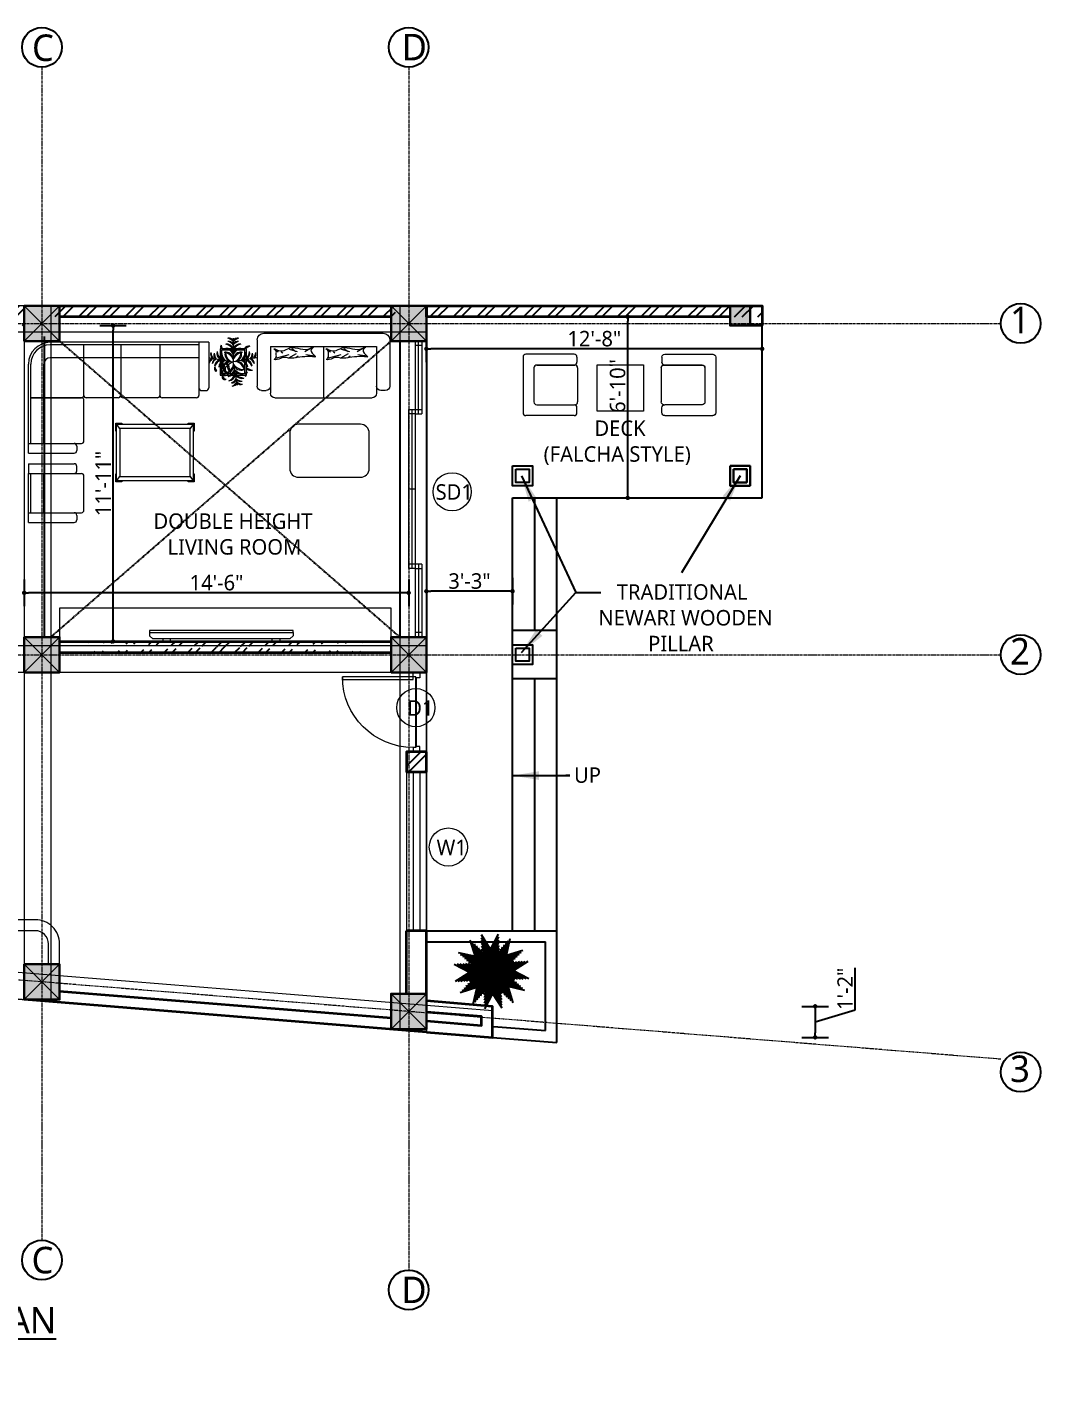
# Model space of a CAD drawing. Header units: inches. Extents: x 130993 to 274375, y -5108 to 103559.
# Drawn here: x 150774 to 151232, y 48248 to 48869 of the extents above; entities that cross this region are included whole.
import ezdxf

# ---------------------------------------------------------------- set-up
doc = ezdxf.new("R2010")
doc.units = ezdxf.units.IN
doc.header["$MEASUREMENT"] = 0
doc.header["$PDMODE"] = 2
doc.header["$PDSIZE"] = -3
doc.linetypes.add('CENTER', pattern=[2, 1.25, -0.25, 0.25, -0.25])
doc.linetypes.add('DASHED2', pattern=[0.375, 0.25, -0.125])
for name, color, linetype in [('A-HATCH', 7, 'Continuous'), ('ARBOL', 74, 'Continuous'), ('Text-external', 7, 'Continuous'), ('Text-internal', 7, 'Continuous')]:
    doc.layers.add(name, color=color, linetype=linetype)
for name, color, linetype, lineweight in [('A_Grid Name', 216, 'Continuous', 5), ('Center line', 252, 'CENTER', 20), ('Column', 14, 'Continuous', 30), ('Dim-external', 151, 'Continuous', 9), ('Dim-internal', 150, 'Continuous', 9), ('Door-window', 40, 'Continuous', 15), ('FURNITURE', 31, 'Continuous', 13), ('HATCH', 9, 'Continuous', 9), ('plants', 105, 'Continuous', 18), ('sill', 30, 'Continuous', 20), ('Stairs', 134, 'Continuous', 25), ('text window', 212, 'Continuous', 20), ('Wall-Section', 6, 'Continuous', 35)]:
    doc.layers.add(name, color=color, linetype=linetype, lineweight=lineweight)
doc.styles.add('caption 1in-8ft', font='trebuc.ttf', dxfattribs={"height": 12})
doc.styles.add('int text 1in-8ft', font='trebuc.ttf', dxfattribs={"height": 7})
doc.dimstyles.new('dim 1in-8ft', dxfattribs={"dimtxt": 7, "dimasz": 2, "dimexe": 6, "dimexo": 6, "dimgap": 1, "dimtad": 1, "dimdec": 0, "dimzin": 0, "dimdsep": 46, "dimlunit": 4, "dimtxsty": 'int text 1in-8ft', "dimblk": 'DOT', "dimcen": 4, "dimdle": 6, "dimclrt": 7, "dimadec": 0, "dimazin": 0, "dimtfac": 1, "dimtdec": 0, "dimtofl": 0, "dimtmove": 0, "dimatfit": 3, "dimfxl": 6, "dimfxlon": 1, "dimtolj": 1, "dimtzin": 0, "dimarcsym": 0})
pattern_1 = [(45, (151156.6225, 48525.293), (-5.3033, 5.3033), []), (45, (151160.158, 48525.293), (-5.3033, 5.3033), [])]

# ---------------------------------------------------------------- blocks, each defined once
blk = doc.blocks.new('BP')
at = {"layer": 'A_Grid Name'}
for p, q in [((521, 0), (-30, 0)), ((0, 0), (0, -286.82)), ((12, 0), (12, -287.79)), ((170, 0), (170, -300.53)), ((182, 0), (182, -301.5)), ((339, 0), (339, -314.16)), ((351, 0), (351, -315.13)), ((509, 0), (509, -327.88)), ((521, 0), (521, -328.84)), ((521, -12), (-30, -12)), ((521, -154), (0, -154)), ((521, -166), (0, -166)), ((551, -319.22), (-30, -272.36)), ((551, -331.26), (-30, -284.4))]:
    blk.add_line(p, q, dxfattribs=at)
blk.add_lwpolyline([(551, -331.26), (551, -317.22), (521, -314.8), (521, -87), (521, -87), (521, 0), (-30, 0), (-30, -14), (0, -14), (0, -272.82), (-30, -270.4), (-30, -284.4)], close=True, dxfattribs=at)
blk = doc.blocks.new('*U288')
at = {"lineweight": 20}
for points in [[(2, 1.5), (2, 33.5), (3.25, 33.47), (3.25, 1.5)], [(0, 1.5), (0, -1.5), (2.5, -1.5), (2.5, 0.25), (2, 0.25), (2, 1.5)], [(36, 1.5), (36, -1.5), (33.5, -1.5), (33.5, 0.25), (34, 0.25), (34, 1.5)]]:
    blk.add_lwpolyline(points, close=True, dxfattribs=at)
at = {"lineweight": 13}
blk.add_arc((2, 1.5), 32, 360, 90, dxfattribs=at)
at = {"layer": 'Defpoints'}
blk.add_line((2.5, 0.25), (33.5, 0.25), dxfattribs=at)
blk = doc.blocks.new('ММГ09')
for p, q in [((169, 0), (919, 0)), ((169, 0), (169, -700)), ((319, 0), (319, -812)), ((1069, 1), (919, 1)), ((919, 0), (919, -812)), ((1069, 0), (1069, -700)), ((1232, 1), (1232, -699)), ((1232, 1), (2598, 1)), ((1382, 1), (1382, -812)), ((319, -36), (919, -36)), ((1382, -35), (2598, -35)), ((2082, -35), (2082, -812)), ((2082, -35), (2082, -812)), ((2082, -812), (2082, -35)), ((319, -237), (919, -237)), ((1382, -236), (2598, -236)), ((2694, -2612), (2694, -332)), ((2894, -2612), (2894, -332)), ((2931, -2762), (2931, -332)), ((278, -740), (211, -740)), ((961, -740), (1028, -740)), ((1340, -739), (1273, -739)), ((356, -849), (883, -849)), ((1418, -848), (2045, -848)), ((2082, -1375), (2082, -885)), ((2118, -848), (2894, -848)), ((792, -1429), (792, -1337)), ((792, -1337), (913, -1337)), ((810, -1429), (792, -1429)), ((810, -1350), (873, -1398)), ((810, -1350), (1675, -1350)), ((810, -2524), (810, -1350)), ((873, -1398), (873, -2477)), ((1612, -1398), (873, -1398)), ((913, -1337), (913, -1350)), ((1571, -1337), (1692, -1337)), ((1571, -1350), (1571, -1337)), ((1612, -1398), (1675, -1350)), ((1612, -2477), (1612, -1398)), ((1675, -1350), (1675, -2524)), ((1692, -1429), (1675, -1429)), ((1692, -1337), (1692, -1429)), ((2082, -1975), (2082, -1448)), ((2894, -1412), (2118, -1412)), ((2082, -2575), (2082, -2048)), ((2894, -2012), (2118, -2012)), ((792, -2446), (810, -2446)), ((792, -2537), (792, -2446)), ((873, -2477), (810, -2524)), ((873, -2477), (1612, -2477)), ((1675, -2524), (1612, -2477)), ((1675, -2446), (1692, -2446)), ((1692, -2446), (1692, -2537)), ((913, -2537), (792, -2537)), ((1675, -2524), (810, -2524)), ((913, -2524), (913, -2537)), ((1571, -2537), (1571, -2524)), ((1692, -2537), (1571, -2537)), ((2931, -2612), (2118, -2612)), ((2191, -2653), (2191, -2720)), ((2931, -2762), (2231, -2762))]:
    blk.add_line(p, q)
for centre, radius, start, end in [((2598, -332), 333, 0, 90), ((2598, -332), 296, 0, 90), ((2598, -332), 95.6, 0, 90), ((209, -700), 40, 180, 271.9942), ((278, -699), 41.4, 270, 0), ((356, -812), 36.5, 180, 270.0081), ((883, -812), 36.5, 269.9919, 0), ((961, -699), 41.4, 180, 270), ((1029, -700), 40, 268.0058, 0), ((1272, -699), 40, 180, 271.9942), ((1340, -698), 41.4, 270, 0), ((1418, -812), 36.5, 180, 270.0081), ((2045, -812), 36.5, 269.9919, 0), ((2045, -812), 36.5, 269.9919, 0), ((2118, -812), 36.5, 180, 270.0081), ((2118, -812), 36.5, 179.9919, 270), ((2118, -812), 36.5, 180, 270.0081), ((2118, -885), 36.5, 90, 180.0081), ((2118, -1375), 36.5, 179.9919, 270), ((2118, -1448), 36.5, 90, 180.0081), ((2118, -1975), 36.5, 179.9919, 270), ((2118, -2048), 36.5, 90, 180.0081), ((2118, -2575), 36.5, 179.9919, 270), ((2232, -2653), 41.4, 90, 180), ((2231, -2721), 40, 178.0058, 270)]:
    blk.add_arc(centre, radius, start, end)
blk = doc.blocks.new('2 SEATER SOFA')
at = {"layer": 'FURNITURE'}
for p, q in [((24690.73, -31441.07), (24636.73, -31441.07)), ((24633.73, -31444.07), (24633.73, -31464.99)), ((24687.73, -31447.07), (24639.73, -31447.07)), ((24639.73, -31447.07), (24639.73, -31468.27)), ((24645.18, -31447.53), (24648.49, -31449.48)), ((24654.51, -31447.92), (24652.57, -31449.29)), ((24662.09, -31448.51), (24662.64, -31448.09)), ((24662.64, -31448.09), (24662.09, -31448.12)), ((24663.73, -31447.07), (24663.73, -31470.27)), ((24668.78, -31447.53), (24672.09, -31449.48)), ((24678.11, -31447.92), (24676.17, -31449.29)), ((24685.69, -31448.51), (24686.24, -31448.09)), ((24686.24, -31448.09), (24685.69, -31448.12)), ((24687.73, -31447.07), (24687.73, -31468.27)), ((24693.73, -31444.07), (24693.73, -31464.99)), ((24643.54, -31451.7), (24643.54, -31451.72)), ((24644.01, -31451.43), (24648.1, -31450.84)), ((24645.57, -31449.67), (24645.59, -31449.67)), ((24652.57, -31452.01), (24651.6, -31451.23)), ((24655.68, -31448.31), (24651.98, -31449.29)), ((24655.87, -31452.2), (24652.37, -31450.26)), ((24661.9, -31452.4), (24655.68, -31450.65)), ((24659.26, -31449.55), (24658.59, -31449.87)), ((24661.7, -31448.7), (24660.57, -31449.55)), ((24667.14, -31451.7), (24667.14, -31451.72)), ((24667.61, -31451.43), (24671.7, -31450.84)), ((24669.17, -31449.67), (24669.19, -31449.67)), ((24676.17, -31452.01), (24675.2, -31451.23)), ((24679.28, -31448.31), (24675.58, -31449.29)), ((24679.47, -31452.2), (24675.97, -31450.26)), ((24685.5, -31452.4), (24679.28, -31450.65)), ((24682.86, -31449.55), (24682.19, -31449.87)), ((24685.3, -31448.7), (24684.17, -31449.55)), ((24635.73, -31466.99), (24637.73, -31466.99)), ((24685.73, -31470.27), (24641.73, -31470.27)), ((24691.73, -31466.99), (24689.73, -31466.99))]:
    blk.add_line(p, q, dxfattribs=at)
for centre, radius, start, end in [((24636.73, -31444.07), 3, 90, 180), ((24690.73, -31444.07), 3, 0, 90), ((24635.73, -31464.99), 2, 180, 270), ((24637.73, -31464.99), 2, 270, 0), ((24689.73, -31464.99), 2, 180, 270), ((24691.73, -31464.99), 2, 270, 0), ((24641.73, -31468.27), 2, 180, 270), ((24685.73, -31468.27), 2, 270, 0)]:
    blk.add_arc(centre, radius, start, end, dxfattribs=at)
for points in [[(24662.09, -31448.12), (24660.98, -31448.66), (24658.64, -31449.8), (24655.12, -31446.93), (24650.26, -31448.32), (24647.46, -31448.66), (24644.01, -31447.01), (24645.74, -31448.21), (24646.03, -31449.96), (24642.37, -31452.35), (24645.88, -31451.49), (24648.29, -31451.7), (24651.6, -31451.79), (24655.09, -31452.76), (24658.49, -31451.46), (24660.14, -31452.96), (24662.94, -31453.21), (24661.23, -31451.94), (24661.66, -31450.67), (24661.23, -31449.39), (24661.85, -31448.75), (24662.09, -31448.51)], [(24685.69, -31448.12), (24684.58, -31448.66), (24682.24, -31449.8), (24678.72, -31446.93), (24673.86, -31448.32), (24671.06, -31448.66), (24667.61, -31447.01), (24669.34, -31448.21), (24669.63, -31449.96), (24665.97, -31452.35), (24669.48, -31451.49), (24671.89, -31451.7), (24675.2, -31451.79), (24678.69, -31452.76), (24682.09, -31451.46), (24683.74, -31452.96), (24686.54, -31453.21), (24684.83, -31451.94), (24685.26, -31450.67), (24684.83, -31449.39), (24685.45, -31448.75), (24685.69, -31448.51)]]:
    blk.add_open_spline(points, degree=3, knots=[0, 0, 0, 0, 3.445186, 7.200342, 11.882289, 16.951805, 17.998875, 19.374305, 20.366669, 23.557429, 25.5112, 27.260851, 31.749097, 34.883849, 38.211593, 41.102012, 42.268448, 43.671431, 44.644567, 46.20157, 47.1743, 47.1743, 47.1743, 47.1743], dxfattribs=at)
blk = doc.blocks.new('*U278')
for p, q in [((57, 719), (26, 687)), ((89, 719), (57, 719)), ((0, 508), (0, 585)), ((26, 585), (0, 585)), ((26, 687), (26, -687)), ((0, 508), (26, 508)), ((0, -508), (26, -508)), ((0, -585), (0, -508)), ((26, -585), (0, -585)), ((57, -719), (26, -687)), ((89, -719), (57, -719))]:
    blk.add_line(p, q)
blk.add_lwpolyline([(111, -719), (89, -719), (89, 719), (111, 719)], close=True)
blk = doc.blocks.new('sd')
at = {"layer": 'Door-window'}
for p, q in [((0, 135), (0, 102)), ((3, 135), (0, 135)), ((3, 133), (0, 133)), ((1.5, 102), (1.5, 135)), ((3, 135), (3, 102)), ((0, 102), (-3, 102)), ((-1.5, 104), (-1.5, 32)), ((0, 104), (3, 104)), ((0, 102), (3, 102)), ((0, 68), (-3, 68)), ((0, 34), (-3, 34)), ((0, 34), (0, 1)), ((3, 34), (0, 34)), ((0, 32), (3, 32)), ((1.5, 34), (1.5, 1)), ((3, 34), (3, 1)), ((3, 3), (0, 3)), ((3, 1), (0, 1))]:
    blk.add_line(p, q, dxfattribs=at)
blk.add_lwpolyline([(-3, 104), (0, 104), (0, 32), (-3, 32)], close=True, dxfattribs=at)
blk = doc.blocks.new('sofa_1seater')
for p, q in [((15.4, 0.01), (-15.4, -0.01)), ((-17, -28.25), (-17, -1.61)), ((9.4, -6.01), (-9.4, -6.01)), ((11, -7.56), (11, -28.61)), ((11, -7.59), (11, -28.59)), ((11, -28.59), (11, -7.59)), ((17, -28.22), (17, -1.59)), ((-11, -7.61), (-11, -28.25)), ((-15.4, -29.85), (-12.6, -29.85)), ((9.4, -30.21), (-9.4, -30.21)), ((15.4, -29.82), (12.6, -29.82))]:
    blk.add_line(p, q)
for centre, major_axis, start_param, end_param in [((15.4, -1.59), (-1.13, 1.13), 3.926991, 5.497787), ((-15.4, -1.61), (1.13, 1.13), 0.785398, 2.356194), ((-9.4, -7.61), (1.13, 1.13), 0.785398, 2.356194), ((9.4, -7.59), (-1.13, 1.13), 3.926991, 5.497787), ((9.4, -7.59), (-1.13, 1.13), 3.926991, 5.497787), ((9.4, -7.61), (-1.13, 1.13), 3.926991, 5.497787), ((-15.4, -28.25), (-1.13, 1.13), 0.785398, 2.356194), ((-12.6, -28.25), (1.13, 1.13), 3.926991, 5.497787), ((-9.4, -28.61), (-1.13, 1.13), 0.785398, 2.356194), ((9.4, -28.59), (1.13, 1.13), 3.926991, 5.497787), ((9.4, -28.59), (1.13, 1.13), 3.926991, 5.497787), ((9.4, -28.61), (1.13, 1.13), 3.926991, 5.497787), ((12.6, -28.22), (-1.13, 1.13), 0.785398, 2.356194), ((15.4, -28.22), (1.13, 1.13), 3.926991, 5.497787)]:
    blk.add_ellipse(centre, major_axis=major_axis, ratio=1, start_param=start_param, end_param=end_param)
blk = doc.blocks.new('F2')
at = {"color": 0}
for p in [(0, 1.163), (-1.145, 0.202), (1.145, 0.202), (0.202, -1.145)]:
    blk.add_line(p, (0, 0), dxfattribs=at)
for points in [[(-0.586, 0.643), (-0.643, 0.643), (-0.643, 0.162)], [(-0.643, 0.076), (-0.643, -0.061)], [(-0.18, 0.571), (-0.571, 0.571), (-0.571, 0.395)], [(-0.571, 0.243), (-0.571, 0.012)], [(-0.319, 0.643), (-0.521, 0.643)], [(-0.034, 0.643), (-0.222, 0.643)], [(0.094, 0.571), (-0.094, 0.571)], [(0.222, 0.643), (0.034, 0.643)], [(0.571, 0.395), (0.571, 0.571), (0.18, 0.571)], [(0.643, 0.162), (0.643, 0.643), (0.319, 0.643)], [(0.571, 0.012), (0.571, 0.243)], [(0.643, -0.514), (0.643, 0.076)], [(-0.643, -0.134), (-0.643, -0.327)], [(-0.643, -0.42), (-0.643, -0.643), (-0.505, -0.643)], [(-0.571, -0.056), (-0.571, -0.439)], [(-0.571, -0.496), (-0.571, -0.571), (-0.548, -0.571)], [(-0.497, -0.571), (-0.355, -0.571)], [(-0.405, -0.643), (0.076, -0.643)], [(-0.275, -0.571), (-0.056, -0.571)], [(0.012, -0.571), (0.243, -0.571)], [(0.162, -0.643), (0.574, -0.643)], [(0.395, -0.571), (0.571, -0.571), (0.571, -0.056)], [(0.613, -0.643), (0.643, -0.643), (0.643, -0.581)]]:
    blk.add_lwpolyline(points)
for centre, radius, start, end in [((-0.488, 0.734), 0.134, 139.742, 258.74753), ((-0.307, 0.84), 0.291, 184.61802, 228.21064), ((-0.336, 0.501), 0.372, 25.24891, 95.39371), ((-0.532, 0.269), 0.623, 31.37119, 75.03657), ((-0.216, 0.897), 0.268, 36.28997, 99.62433), ((-0.434, 0.583), 0.604, 44.07628, 73.37936), ((-0.216, 0.738), 0.268, 36.28997, 99.62433), ((-0.434, 0.424), 0.604, 44.07628, 73.37936), ((0.216, 0.897), 0.268, 80.37567, 143.71003), ((0.434, 0.583), 0.604, 106.62064, 135.92372), ((0.216, 0.738), 0.268, 80.37567, 143.71003), ((0.434, 0.424), 0.604, 106.62064, 135.92372), ((0.336, 0.501), 0.372, 84.60629, 154.75109), ((0.532, 0.269), 0.623, 104.96343, 148.62881), ((0.77, 0.503), 0.268, 80.37567, 143.71003), ((0.988, 0.189), 0.604, 106.62064, 135.92372), ((-0.921, -0.057), 0.268, 116.28997, 179.62433), ((-0.649, -0.326), 0.604, 124.07628, 153.37936), ((-0.846, 0.369), 0.268, 160.37567, 223.71003), ((-0.499, 0.529), 0.604, 186.62064, 215.92372), ((-0.765, -0.085), 0.268, 116.28997, 179.62433), ((-0.493, -0.354), 0.604, 124.07628, 153.37936), ((-0.69, 0.341), 0.268, 160.37567, 223.71003), ((-0.342, 0.501), 0.604, 186.62064, 215.92372), ((-0.551, -0.244), 0.372, 105.24891, 175.39372), ((-0.357, -0.477), 0.623, 111.3712, 155.03657), ((-0.435, 0.418), 0.372, 164.60629, 234.75109), ((-0.172, 0.571), 0.623, 184.96343, 228.6288), ((-0.343, -0.281), 0.372, 105.24891, 175.39372), ((-0.149, -0.514), 0.623, 111.3712, 155.03657), ((0.54, -1.134), 1.256, 115.47721, 156.6585), ((-0.226, 0.381), 0.372, 164.60629, 234.75109), ((0.036, 0.534), 0.623, 184.96343, 228.6288), ((-0.169, -0.335), 0.362, 83.42594, 183.63458), ((-0.006, -0.516), 0.548, 101.66646, 163.18779), ((-0.359, 0.109), 0.362, 3.42594, 103.63458), ((-0.509, -0.083), 0.548, 21.66646, 83.18779), ((-0.045, 0.372), 0.362, 156.36542, 256.57406), ((0.171, 0.487), 0.548, 176.81221, 238.33354), ((-0.336, 0.289), 0.372, 25.24891, 95.39371), ((-0.532, 0.057), 0.623, 31.37119, 75.03657), ((-0.224, -0.044), 0.131, 114.22575, 255.12788), ((-0.12, -0.014), 0.181, 150.43977, 228.66943), ((0.359, 0.109), 0.362, 76.36542, 176.57406), ((0.336, 0.289), 0.372, 84.60629, 154.75109), ((0.532, 0.057), 0.623, 104.96343, 148.62881), ((0.509, -0.083), 0.548, 96.81221, 158.33354), ((-0.171, 0.487), 0.548, 301.66646, 3.18779), ((0.006, -0.516), 0.548, 16.81221, 78.33354), ((0.169, -0.335), 0.362, 356.36542, 96.57406), ((0.045, 0.372), 0.362, 283.42594, 23.63458), ((-0.036, 0.534), 0.623, 311.3712, 355.03657), ((0.149, -0.514), 0.623, 24.96343, 68.6288), ((0.226, 0.381), 0.372, 305.24891, 15.39371), ((0.343, -0.281), 0.372, 4.60628, 74.75109), ((0.172, 0.571), 0.623, 311.3712, 355.03657), ((0.357, -0.477), 0.623, 24.96343, 68.6288), ((0.435, 0.418), 0.372, 305.24891, 15.39371), ((0.551, -0.244), 0.372, 4.60628, 74.75109), ((0.342, 0.501), 0.604, 324.07628, 353.37936), ((0.493, -0.354), 0.604, 26.62064, 55.92372), ((0.69, 0.341), 0.268, 316.28997, 19.62433), ((0.765, -0.085), 0.268, 0.37567, 63.71003), ((0.499, 0.529), 0.604, 324.07628, 353.37936), ((0.846, 0.369), 0.268, 316.28997, 19.62433), ((-0.794, -0.33), 0.134, 139.742, 258.74753), ((-0.613, -0.224), 0.291, 184.61802, 228.21064), ((-0.517, -0.373), 0.134, 139.742, 258.74753), ((-0.336, -0.268), 0.291, 184.61802, 228.21064), ((-0.419, -0.542), 0.133, 167.05774, 302.85325), ((-0.34, -0.153), 0.202, 144.98654, 244.40339), ((-0.342, -0.468), 0.186, 185.18449, 268.65396), ((0.071, 0.04), 0.581, 187.57587, 215.89417), ((-0.265, -0.417), 0.178, 138.87442, 278.97626), ((-0.11, -0.332), 0.291, 173.75364, 244.09705), ((-0.516, -0.006), 0.548, 286.81221, 348.33354), ((-0.335, -0.169), 0.362, 266.36542, 6.57406), ((0.026, -0.262), 0.301, 161.44767, 239.36723), ((-0.514, -0.149), 0.623, 294.96343, 338.62881), ((-0.281, -0.343), 0.372, 274.60628, 344.75109), ((0.738, -0.057), 0.982, 185.40074, 208.13904), ((-0.477, -0.357), 0.623, 294.96343, 338.62881), ((-0.244, -0.551), 0.372, 274.60628, 344.75109), ((0.372, -0.045), 0.362, 193.42594, 293.63458), ((0.487, 0.171), 0.548, 211.66646, 273.18779), ((0.534, 0.036), 0.623, 221.3712, 265.03657), ((0.381, -0.226), 0.372, 215.24891, 285.39371), ((0.571, -0.172), 0.623, 221.3712, 265.03657), ((0.418, -0.435), 0.372, 215.24891, 285.39371), ((0.707, -0.632), 0.134, 101.25247, 220.258), ((0.888, -0.737), 0.291, 131.78936, 175.38198), ((1.01, 0.201), 0.604, 234.07628, 263.37936), ((0.85, -0.146), 0.268, 226.28997, 289.62433), ((-0.419, -0.732), 0.133, 167.05774, 302.85325), ((-0.342, -0.657), 0.186, 185.18449, 268.65396), ((-0.354, -0.493), 0.604, 296.62064, 325.92372), ((-0.085, -0.765), 0.268, 270.37567, 333.71003), ((-0.326, -0.649), 0.604, 296.62064, 325.92372), ((-0.057, -0.921), 0.268, 270.37567, 333.71003), ((0.501, -0.342), 0.604, 234.07628, 263.37936), ((0.341, -0.69), 0.268, 226.28997, 289.62433), ((0.529, -0.499), 0.604, 234.07628, 263.37936), ((0.369, -0.846), 0.268, 226.28997, 289.62433)]:
    blk.add_arc(centre, radius, start, end, dxfattribs=at)
blk = doc.blocks.new('grid')
at = {"layer": 'Center line'}
for p, q in [((1, 115), (1, -388.73)), ((167, 115), (167, -402.29)), ((340, 115), (340, -416.08)), ((506, 115), (506, -429.63)), ((-175, -1), (774, -1)), ((-175, -151), (774, -151)), ((774, -334.17), (-175, -257.62))]:
    blk.add_line(p, q, dxfattribs=at)
at = {"layer": 'Text-external'}
for centre in [(1, 124), (167, 124), (340, 124), (506, 124), (-184, -1), (783, -1), (-184, -151), (783, -151), (-184, -257.62), (783, -340), (1, -397.73), (167, -411.29), (340, -425.08), (506, -438.63)]:
    blk.add_circle(centre, 9, dxfattribs=at)
at = {"layer": 'Text-external', "char_height": 12, "attachment_point": 1, "style": 'caption 1in-8ft'}
for s, insert, width in [('A', (-3.77, 131.52), 130.1671), ('B', (163.92, 129.57), 130.1671), ('C', (335.52, 129.81), 130.1671), ('D', (502.85, 130.08), 130.1671), ('1', (778.23, 6.52), 130.1671), ('1', (-187.28, 4.63), 5.971), ('2', (-188.77, -143.48), 7.7183), ('2', (778.23, -143.48), 130.1671), ('3', (-188.77, -250.1), 7.778), ('3', (778.23, -332.48), 130.1671), ('A', (-3.77, -390.22), 130.1671), ('B', (163.62, -405.29), 130.1671), ('C', (335.32, -419.11), 130.1671), ('D', (502.71, -432.61), 130.1671)]:
    blk.add_mtext(s, dxfattribs=dict(at, insert=insert, width=width))
blk = doc.blocks.new('iuhuiff')
at = {"layer": 'ARBOL', "color": 60}
for p, q in [((6020.29, -6224.88, 1654.08), (6016.11, -6218.3, 1654.08)), ((6013.38, -6228.09, 1654.08), (6011.04, -6220.65, 1654.08)), ((6014.31, -6228.95, 1654.08), (6011.98, -6221.51, 1654.08)), ((6015.24, -6229.8, 1654.08), (6012.91, -6222.37, 1654.08)), ((6016.17, -6230.66, 1654.08), (6013.84, -6223.22, 1654.08)), ((6017.11, -6231.52, 1654.08), (6014.77, -6224.08, 1654.08)), ((6020.35, -6226.14, 1654.08), (6016.17, -6219.56, 1654.08)), ((6020.4, -6227.41, 1654.08), (6016.22, -6220.83, 1654.08)), ((6020.45, -6228.67, 1654.08), (6016.27, -6222.09, 1654.08)), ((6020.5, -6229.94, 1654.08), (6016.33, -6223.36, 1654.08)), ((6013.38, -6228.09, 1654.08), (6005.77, -6226.39, 1654.08)), ((6014.31, -6228.95, 1654.08), (6006.7, -6227.25, 1654.08)), ((6015.24, -6229.8, 1654.08), (6007.63, -6228.1, 1654.08)), ((6016.17, -6230.66, 1654.08), (6008.57, -6228.96, 1654.08)), ((6017.11, -6231.52, 1654.08), (6009.5, -6229.82, 1654.08)), ((6018.04, -6232.37, 1654.08), (6010.43, -6230.67, 1654.08)), ((6010.76, -6235.25, 1654.08), (6003.85, -6231.64, 1654.08)), ((6010.76, -6235.25, 1654.08), (6004.18, -6239.43, 1654.08)), ((6012.02, -6235.2, 1654.08), (6005.11, -6231.59, 1654.08)), ((6012.02, -6235.2, 1654.08), (6005.44, -6239.37, 1654.08)), ((6013.29, -6235.14, 1654.08), (6006.38, -6231.53, 1654.08)), ((6013.29, -6235.14, 1654.08), (6006.71, -6239.32, 1654.08)), ((6014.55, -6235.09, 1654.08), (6007.64, -6231.48, 1654.08)), ((6015.82, -6235.04, 1654.08), (6008.91, -6231.43, 1654.08))]:
    blk.add_line(p, q, dxfattribs=at)
at = {"layer": 'ARBOL', "color": 62}
for p, q in [((6020.29, -6224.88, 1654.08), (6023.9, -6217.97, 1654.08)), ((6018.04, -6232.37, 1654.08), (6015.71, -6224.94, 1654.08)), ((6020.56, -6231.2, 1654.08), (6016.38, -6224.62, 1654.08)), ((6020.35, -6226.14, 1654.08), (6023.96, -6219.23, 1654.08)), ((6020.4, -6227.41, 1654.08), (6024.01, -6220.5, 1654.08)), ((6020.45, -6228.67, 1654.08), (6024.06, -6221.77, 1654.08)), ((6020.5, -6229.94, 1654.08), (6024.11, -6223.03, 1654.08)), ((6020.56, -6231.2, 1654.08), (6024.17, -6224.3, 1654.08)), ((6023.17, -6232.16, 1654.08), (6024.87, -6224.55, 1654.08)), ((6024.02, -6231.23, 1654.08), (6025.72, -6223.62, 1654.08)), ((6024.88, -6230.29, 1654.08), (6026.58, -6222.69, 1654.08)), ((6025.74, -6229.36, 1654.08), (6027.44, -6221.75, 1654.08)), ((6026.6, -6228.43, 1654.08), (6028.29, -6220.82, 1654.08)), ((6027.45, -6227.5, 1654.08), (6029.15, -6219.89, 1654.08)), ((6020.88, -6234.82, 1654.08), (6013.97, -6231.21, 1654.08)), ((6020.61, -6232.47, 1654.08), (6016.43, -6225.89, 1654.08)), ((6020.66, -6233.73, 1654.08), (6016.49, -6227.15, 1654.08)), ((6020.72, -6235, 1654.08), (6016.54, -6228.42, 1654.08)), ((6018.97, -6233.23, 1654.08), (6016.64, -6225.79, 1654.08)), ((6019.9, -6234.09, 1654.08), (6017.57, -6226.65, 1654.08)), ((6020.83, -6234.94, 1654.08), (6018.5, -6227.51, 1654.08)), ((6020.6, -6234.95, 1654.08), (6022.3, -6227.35, 1654.08)), ((6020.61, -6232.47, 1654.08), (6024.22, -6225.56, 1654.08)), ((6022.31, -6233.09, 1654.08), (6024.01, -6225.48, 1654.08)), ((6014.55, -6235.09, 1654.08), (6007.97, -6239.27, 1654.08)), ((6015.82, -6235.04, 1654.08), (6009.24, -6239.21, 1654.08)), ((6017.08, -6234.98, 1654.08), (6010.18, -6231.37, 1654.08)), ((6017.08, -6234.98, 1654.08), (6010.5, -6239.16, 1654.08)), ((6018.97, -6233.23, 1654.08), (6011.36, -6231.53, 1654.08)), ((6018.35, -6234.93, 1654.08), (6011.44, -6231.32, 1654.08)), ((6019.11, -6236.57, 1654.08), (6011.67, -6238.9, 1654.08)), ((6018.35, -6234.93, 1654.08), (6011.77, -6239.11, 1654.08)), ((6019.9, -6234.09, 1654.08), (6012.3, -6232.39, 1654.08)), ((6019.97, -6235.64, 1654.08), (6012.53, -6237.97, 1654.08)), ((6019.61, -6234.88, 1654.08), (6012.71, -6231.27, 1654.08)), ((6019.61, -6234.88, 1654.08), (6013.03, -6239.05, 1654.08)), ((6020.83, -6234.94, 1654.08), (6013.23, -6233.25, 1654.08)), ((6020.82, -6234.71, 1654.08), (6013.39, -6237.04, 1654.08)), ((6013.97, -6242.16, 1654.08), (6006.53, -6244.5, 1654.08)), ((6014.83, -6241.23, 1654.08), (6007.39, -6243.56, 1654.08)), ((6015.68, -6240.3, 1654.08), (6008.24, -6242.63, 1654.08)), ((6016.54, -6239.37, 1654.08), (6009.1, -6241.7, 1654.08)), ((6017.4, -6238.44, 1654.08), (6009.96, -6240.77, 1654.08)), ((6018.25, -6237.5, 1654.08), (6010.82, -6239.84, 1654.08))]:
    blk.add_line(p, q, dxfattribs=at)
at = {"layer": 'ARBOL', "color": 32}
for q in [(6020.29, -6224.88, 1654.08), (6013.38, -6228.09, 1654.08), (6027.45, -6227.5, 1654.08), (6010.76, -6235.25, 1654.08), (6013.97, -6242.16, 1654.08), (6030.66, -6234.41, 1654.08), (6021.13, -6244.78, 1654.08), (6028.04, -6241.57, 1654.08)]:
    blk.add_line((6020.71, -6234.83, 1654.08), q, dxfattribs=at)
at = {"layer": 'ARBOL', "color": 64}
for p, q in [((6020.54, -6234.84, 1654.08), (6027.12, -6230.66, 1654.08)), ((6020.66, -6233.73, 1654.08), (6024.27, -6226.83, 1654.08)), ((6020.72, -6235, 1654.08), (6024.33, -6228.09, 1654.08)), ((6021.45, -6234.02, 1654.08), (6023.15, -6226.42, 1654.08)), ((6021.81, -6234.78, 1654.08), (6028.39, -6230.61, 1654.08)), ((6022.31, -6233.09, 1654.08), (6029.75, -6230.76, 1654.08)), ((6023.07, -6234.73, 1654.08), (6029.65, -6230.55, 1654.08)), ((6023.17, -6232.16, 1654.08), (6030.6, -6229.83, 1654.08)), ((6024.02, -6231.23, 1654.08), (6031.46, -6228.89, 1654.08)), ((6024.88, -6230.29, 1654.08), (6032.32, -6227.96, 1654.08)), ((6025.74, -6229.36, 1654.08), (6033.18, -6227.03, 1654.08)), ((6026.6, -6228.43, 1654.08), (6034.03, -6226.1, 1654.08)), ((6027.45, -6227.5, 1654.08), (6034.89, -6225.17, 1654.08)), ((6020.88, -6234.82, 1654.08), (6014.3, -6239, 1654.08)), ((6020.7, -6234.66, 1654.08), (6017.09, -6241.57, 1654.08)), ((6020.76, -6235.93, 1654.08), (6017.15, -6242.84, 1654.08)), ((6020.81, -6237.19, 1654.08), (6017.2, -6244.1, 1654.08)), ((6019.11, -6236.57, 1654.08), (6017.41, -6244.18, 1654.08)), ((6019.97, -6235.64, 1654.08), (6018.27, -6243.25, 1654.08)), ((6020.82, -6234.71, 1654.08), (6019.12, -6242.31, 1654.08)), ((6020.6, -6234.95, 1654.08), (6028.03, -6232.62, 1654.08)), ((6020.76, -6235.93, 1654.08), (6024.93, -6242.51, 1654.08)), ((6021.45, -6234.02, 1654.08), (6028.89, -6231.69, 1654.08)), ((6013.97, -6242.16, 1654.08), (6012.27, -6249.77, 1654.08)), ((6014.83, -6241.23, 1654.08), (6013.13, -6248.84, 1654.08)), ((6015.68, -6240.3, 1654.08), (6013.98, -6247.91, 1654.08)), ((6016.54, -6239.37, 1654.08), (6014.84, -6246.97, 1654.08)), ((6017.4, -6238.44, 1654.08), (6015.7, -6246.04, 1654.08)), ((6018.25, -6237.5, 1654.08), (6016.55, -6245.11, 1654.08)), ((6020.86, -6238.46, 1654.08), (6017.25, -6245.37, 1654.08)), ((6020.92, -6239.72, 1654.08), (6017.31, -6246.63, 1654.08)), ((6020.97, -6240.99, 1654.08), (6017.36, -6247.9, 1654.08)), ((6021.02, -6242.25, 1654.08), (6017.41, -6249.16, 1654.08)), ((6021.08, -6243.52, 1654.08), (6017.47, -6250.43, 1654.08)), ((6021.13, -6244.78, 1654.08), (6017.52, -6251.69, 1654.08))]:
    blk.add_line(p, q, dxfattribs=at)
at = {"layer": 'ARBOL', "color": 68}
for p, q in [((6024.34, -6234.68, 1654.08), (6030.92, -6230.5, 1654.08)), ((6025.6, -6234.63, 1654.08), (6032.18, -6230.45, 1654.08)), ((6026.87, -6234.57, 1654.08), (6033.45, -6230.39, 1654.08)), ((6028.13, -6234.52, 1654.08), (6034.71, -6230.34, 1654.08)), ((6029.4, -6234.47, 1654.08), (6035.98, -6230.29, 1654.08)), ((6030.66, -6234.41, 1654.08), (6037.24, -6230.24, 1654.08)), ((6022.45, -6236.43, 1654.08), (6030.06, -6238.13, 1654.08)), ((6023.07, -6234.73, 1654.08), (6029.98, -6238.34, 1654.08)), ((6023.38, -6237.29, 1654.08), (6025.71, -6244.73, 1654.08)), ((6023.38, -6237.29, 1654.08), (6030.99, -6238.99, 1654.08)), ((6024.34, -6234.68, 1654.08), (6031.25, -6238.29, 1654.08)), ((6025.6, -6234.63, 1654.08), (6032.51, -6238.24, 1654.08)), ((6026.87, -6234.57, 1654.08), (6033.78, -6238.18, 1654.08)), ((6028.13, -6234.52, 1654.08), (6035.04, -6238.13, 1654.08)), ((6029.4, -6234.47, 1654.08), (6036.31, -6238.08, 1654.08)), ((6030.66, -6234.41, 1654.08), (6037.57, -6238.02, 1654.08)), ((6024.32, -6238.14, 1654.08), (6026.65, -6245.58, 1654.08)), ((6024.32, -6238.14, 1654.08), (6031.92, -6239.84, 1654.08)), ((6025.25, -6239, 1654.08), (6032.85, -6240.7, 1654.08)), ((6025.25, -6239, 1654.08), (6027.58, -6246.44, 1654.08)), ((6026.18, -6239.86, 1654.08), (6033.79, -6241.56, 1654.08)), ((6026.18, -6239.86, 1654.08), (6028.51, -6247.3, 1654.08)), ((6027.11, -6240.72, 1654.08), (6034.72, -6242.42, 1654.08)), ((6027.11, -6240.72, 1654.08), (6029.44, -6248.15, 1654.08)), ((6028.04, -6241.57, 1654.08), (6035.65, -6243.27, 1654.08)), ((6028.04, -6241.57, 1654.08), (6030.38, -6249.01, 1654.08))]:
    blk.add_line(p, q, dxfattribs=at)
at = {"layer": 'ARBOL', "color": 66}
for p, q in [((6020.54, -6234.84, 1654.08), (6027.45, -6238.45, 1654.08)), ((6020.59, -6234.72, 1654.08), (6022.92, -6242.15, 1654.08)), ((6020.59, -6234.72, 1654.08), (6028.19, -6236.42, 1654.08)), ((6020.7, -6234.66, 1654.08), (6024.88, -6241.24, 1654.08)), ((6020.81, -6237.19, 1654.08), (6024.99, -6243.77, 1654.08)), ((6021.52, -6235.57, 1654.08), (6023.85, -6243.01, 1654.08)), ((6021.52, -6235.57, 1654.08), (6029.13, -6237.27, 1654.08)), ((6021.81, -6234.78, 1654.08), (6028.71, -6238.39, 1654.08)), ((6022.45, -6236.43, 1654.08), (6024.78, -6243.87, 1654.08)), ((6020.86, -6238.46, 1654.08), (6025.04, -6245.04, 1654.08)), ((6020.92, -6239.72, 1654.08), (6025.09, -6246.3, 1654.08)), ((6020.97, -6240.99, 1654.08), (6025.15, -6247.57, 1654.08)), ((6021.02, -6242.25, 1654.08), (6025.2, -6248.83, 1654.08)), ((6021.08, -6243.52, 1654.08), (6025.25, -6250.1, 1654.08)), ((6021.13, -6244.78, 1654.08), (6025.31, -6251.36, 1654.08))]:
    blk.add_line(p, q, dxfattribs=at)
blk = doc.blocks.new('_Dot')
at = {"color": 0, "linetype": 'ByBlock', "lineweight": -2}
blk.add_line((-0.5, 0), (-1, 0), dxfattribs=at)
at = {"color": 0, "linetype": 'ByBlock', "const_width": 0.5}
blk.add_lwpolyline([(-0.25, 0, 1), (0.25, 0, 1)], format="xyb", close=True, dxfattribs=at)
blk = doc.blocks.new('*D327')
at = {"layer": 'Defpoints', "color": 0}
for p in [(150984.5, 48426.19), (150984.5, 48412.15), (151130.5, 48412.15)]:
    blk.add_point(p, dxfattribs=at)
at = {"layer": 'Dim-external', "color": 0, "lineweight": -2}
for p, q in [((151148.54, 48424.58), (151148.54, 48443.61)), ((151124.5, 48426.19), (151136.5, 48426.19)), ((151130.5, 48419.17), (151148.54, 48424.58)), ((151130.5, 48424.19), (151130.5, 48414.15)), ((151124.5, 48412.15), (151136.5, 48412.15))]:
    blk.add_line(p, q, dxfattribs=at)
at = {"layer": 'Dim-external', "color": 0, "lineweight": -2, "xscale": 2, "yscale": 2, "zscale": 2}
for p, rotation in [((151130.5, 48426.19), 90), ((151130.5, 48412.15), 270)]:
    blk.add_blockref('_Dot', p, dxfattribs=dict(at, rotation=rotation))
at = {"layer": 'Dim-external', "color": 7, "insert": (151144.02, 48434.1), "char_height": 7, "attachment_point": 5, "rotation": 90, "style": 'int text 1in-8ft'}
blk.add_mtext('\\A1;1\'-2"', dxfattribs=at)
blk = doc.blocks.new('*D336')
at = {"layer": 'Defpoints', "color": 0}
for p in [(150786.5, 48734.41), (150812.7, 48734.41), (150788.5, 48591.41)]:
    blk.add_point(p, dxfattribs=at)
at = {"layer": 'Dim-internal', "color": 0, "lineweight": -2}
for p, q in [((150806.7, 48734.41), (150818.7, 48734.41)), ((150812.7, 48593.41), (150812.7, 48732.41)), ((150806.7, 48591.41), (150818.7, 48591.41))]:
    blk.add_line(p, q, dxfattribs=at)
at = {"layer": 'Dim-internal', "color": 0, "lineweight": -2, "xscale": 2, "yscale": 2, "zscale": 2}
for p, rotation in [((150812.7, 48734.41), 90), ((150812.7, 48591.41), 270)]:
    blk.add_blockref('_Dot', p, dxfattribs=dict(at, rotation=rotation))
at = {"layer": 'Dim-internal', "color": 7, "insert": (150808.2, 48662.91), "char_height": 7, "attachment_point": 5, "rotation": 90, "style": 'int text 1in-8ft'}
blk.add_mtext('\\A1;11\'-11"', dxfattribs=at)
blk = doc.blocks.new('*D337')
at = {"layer": 'Defpoints', "color": 0}
for p in [(150772.5, 48696.41), (150946.5, 48696.41), (150772.5, 48613.41)]:
    blk.add_point(p, dxfattribs=at)
at = {"layer": 'Dim-internal', "color": 0, "lineweight": -2}
for p, q in [((150772.5, 48619.41), (150772.5, 48607.41)), ((150946.5, 48619.41), (150946.5, 48607.41)), ((150944.5, 48613.41), (150774.5, 48613.41))]:
    blk.add_line(p, q, dxfattribs=at)
at = {"layer": 'Dim-internal', "color": 0, "lineweight": -2, "xscale": 2, "yscale": 2, "zscale": 2, "rotation": 180}
blk.add_blockref('_Dot', (150772.5, 48613.41), dxfattribs=at)
at = {"layer": 'Dim-internal', "color": 0, "lineweight": -2, "xscale": 2, "yscale": 2, "zscale": 2}
blk.add_blockref('_Dot', (150946.5, 48613.41), dxfattribs=at)
at = {"layer": 'Dim-internal', "color": 7, "insert": (150859.5, 48617.98), "char_height": 7, "attachment_point": 5, "style": 'int text 1in-8ft'}
blk.add_mtext('\\A1;14\'-6"', dxfattribs=at)
blk = doc.blocks.new('*D338')
at = {"layer": 'Defpoints', "color": 0}
for p in [(151013.5, 48738.41), (151045.65, 48738.41), (151013.5, 48656.41)]:
    blk.add_point(p, dxfattribs=at)
at = {"layer": 'Dim-internal', "color": 0, "lineweight": -2}
for p, q in [((151039.65, 48738.41), (151051.65, 48738.41)), ((151045.65, 48658.41), (151045.65, 48736.41)), ((151039.65, 48656.41), (151051.65, 48656.41))]:
    blk.add_line(p, q, dxfattribs=at)
at = {"layer": 'Dim-internal', "color": 0, "lineweight": -2, "xscale": 2, "yscale": 2, "zscale": 2}
for p, rotation in [((151045.65, 48738.41), 90), ((151045.65, 48656.41), 270)]:
    blk.add_blockref('_Dot', p, dxfattribs=dict(at, rotation=rotation))
at = {"layer": 'Dim-internal', "color": 7, "insert": (151041.08, 48707.05), "char_height": 7, "attachment_point": 5, "rotation": 90, "style": 'int text 1in-8ft'}
blk.add_mtext('\\A1;6\'-10"', dxfattribs=at)
blk = doc.blocks.new('*D339')
at = {"layer": 'Defpoints', "color": 0}
for p in [(150954.5, 48723.9), (151106.5, 48656.41), (150954.5, -5108.48)]:
    blk.add_point(p, dxfattribs=at)
at = {"layer": 'Dim-internal', "color": 0, "lineweight": -2}
for p, q in [((150954.5, 48717.9), (150954.5, 48729.9)), ((151106.5, 48717.9), (151106.5, 48729.9)), ((151104.5, 48723.9), (150956.5, 48723.9))]:
    blk.add_line(p, q, dxfattribs=at)
at = {"layer": 'Dim-internal', "color": 0, "lineweight": -2, "xscale": 2, "yscale": 2, "zscale": 2, "rotation": 180}
blk.add_blockref('_Dot', (150954.5, 48723.9), dxfattribs=at)
at = {"layer": 'Dim-internal', "color": 0, "lineweight": -2, "xscale": 2, "yscale": 2, "zscale": 2}
blk.add_blockref('_Dot', (151106.5, 48723.9), dxfattribs=at)
at = {"layer": 'Dim-internal', "color": 7, "insert": (151030.5, 48728.46), "char_height": 7, "attachment_point": 5, "style": 'int text 1in-8ft'}
blk.add_mtext('\\A1;12\'-8"', dxfattribs=at)
blk = doc.blocks.new('*D340')
at = {"layer": 'Defpoints', "color": 0}
for p in [(150954.5, 48656.41), (150993.5, 48656.41), (150954.5, 48614.15)]:
    blk.add_point(p, dxfattribs=at)
at = {"layer": 'Dim-internal', "color": 0, "lineweight": -2}
for p, q in [((150954.5, 48620.15), (150954.5, 48608.15)), ((150993.5, 48620.15), (150993.5, 48608.15)), ((150991.5, 48614.15), (150956.5, 48614.15))]:
    blk.add_line(p, q, dxfattribs=at)
at = {"layer": 'Dim-internal', "color": 0, "lineweight": -2, "xscale": 2, "yscale": 2, "zscale": 2, "rotation": 180}
blk.add_blockref('_Dot', (150954.5, 48614.15), dxfattribs=at)
at = {"layer": 'Dim-internal', "color": 0, "lineweight": -2, "xscale": 2, "yscale": 2, "zscale": 2}
blk.add_blockref('_Dot', (150993.5, 48614.15), dxfattribs=at)
at = {"layer": 'Dim-internal', "color": 7, "insert": (150974, 48618.72), "char_height": 7, "attachment_point": 5, "style": 'int text 1in-8ft'}
blk.add_mtext('\\A1;3\'-3"', dxfattribs=at)
blk = doc.blocks.new('col')
at = {"layer": 'HATCH'}
h = blk.add_hatch(color=256, dxfattribs=at)
h.dxf.hatch_style = 1
h.paths.add_polyline_path([(-8, -8), (8, -8), (8, 8), (-8, 8)])
at = {"layer": 'Column'}
blk.add_lwpolyline([(-8, -8), (8, -8), (8, 8), (-8, 8)], close=True, dxfattribs=at)
at = {"layer": 'Dim-external'}
for p, q in [((-8, 8), (8, -8)), ((8, 8), (-8, -8))]:
    blk.add_line(p, q, dxfattribs=at)
blk = doc.blocks.new('gridd')
at = {"layer": 'Dim-external'}
for p in [(2, 0), (168, 0), (341, 0), (507, 0), (2, -150), (168, -150), (341, -150), (507, -150), (2, -270.82), (168, -284.21), (341, -298.16), (507, -311.55)]:
    blk.add_blockref('col', p, dxfattribs=at)

msp = doc.modelspace()

# ---------------------------------------------------------------- hatches: boundary and pattern name
at = {"layer": 'A-HATCH'}
h = msp.add_hatch(dxfattribs=at)
h.set_pattern_fill('ANSI32', color=256, scale=20)
h.set_pattern_definition(pattern_1)
h.paths.add_polyline_path([(150940.5, 48743.41), (150940.5, 48738.41), (150786.5, 48738.41), (150786.5, 48743.41)])
h.paths.add_polyline_path([(150615.5, 48734.41), (150615.5, 48743.41), (150772.5, 48743.41), (150772.5, 48734.41)])
h.paths.add_polyline_path([(150954.5, 48743.41), (151106.5, 48743.41), (151106.5, 48738.41), (150954.5, 48738.41)])
h = msp.add_hatch(color=256, dxfattribs=at)
h.dxf.hatch_style = 1
h.paths.add_polyline_path([(151092, 48743.41), (151101, 48743.41), (151101, 48734.41), (151092, 48734.41)])
h = msp.add_hatch(dxfattribs=at)
h.set_pattern_fill('ANSI32', color=256, scale=20)
h.set_pattern_definition(pattern_1)
edge = h.paths.add_edge_path()
edge.add_line((150786.5, 48586.41), (150940.5, 48586.41))
edge.add_line((150786.6, 48591.41), (150940.6, 48591.41))
h = msp.add_hatch(dxfattribs=at)
h.set_pattern_fill('ANSI32', color=256, scale=20)
h.set_pattern_definition([(45, (151156.6225, 48523.293), (-5.3033, 5.3033), []), (45, (151160.158, 48523.293), (-5.3033, 5.3033), [])])
h.paths.add_polyline_path([(150954.5, 48532.41), (150954.5, 48541.41), (150945.5, 48541.41), (150945.5, 48532.41)])

# ---------------------------------------------------------------- linework, layer by layer
at = {"layer": 'Column'}
for points in [[(151092, 48743.41), (151101, 48743.41), (151101, 48734.41), (151092, 48734.41), (151092, 48743.41)], [(151092, 48670.91), (151101, 48670.91), (151101, 48661.91), (151092, 48661.91), (151092, 48670.91)]]:
    msp.add_lwpolyline(points, dxfattribs=at)
msp.add_lwpolyline([(151093.5, 48669.41), (151099.5, 48669.41), (151099.5, 48663.41), (151093.5, 48663.41)], close=True, dxfattribs=at)
at = {"layer": 'Door-window'}
for p, q in [((150948.5, 48532.41), (150948.5, 48460.41)), ((150951.5, 48532.41), (150951.5, 48460.41))]:
    msp.add_line(p, q, dxfattribs=at)
at = {"layer": 'FURNITURE'}
msp.add_lwpolyline([(151031.83, 48695.69), (151031.83, 48716.69), (151052.83, 48716.69), (151052.83, 48695.69), (151031.83, 48695.69)], dxfattribs=at)
msp.add_lwpolyline([(150924.65, 48689.72), (150896.65, 48689.72, 0.414214), (150892.65, 48685.72), (150892.65, 48669.72, 0.414214), (150896.65, 48665.72), (150924.65, 48665.72, 0.414214), (150928.65, 48669.72), (150928.65, 48685.72, 0.414214)], format="xyb", close=True, dxfattribs=at)
msp.add_lwpolyline([(150938.5, 48606.41), (150788.5, 48606.41), (150788.5, 48591.41), (150938.5, 48591.41)], close=True, dxfattribs=at)
for points in [[(150788.5, 48445.25), (150788.5, 48454.42, 0.414214), (150777.5, 48465.42), (150671.5, 48465.42)], [(150783.5, 48445.25), (150783.5, 48454.42, 0.414214), (150777.5, 48460.42), (150671.5, 48460.42)]]:
    msp.add_lwpolyline(points, format="xyb", dxfattribs=at)
at = {"layer": 'sill'}
for p, q in [((150945.5, 48532.41), (150945.5, 48460.41)), ((150954.5, 48532.41), (150954.5, 48460.41))]:
    msp.add_line(p, q, dxfattribs=at)
at = {"layer": 'Stairs'}
for p, q in [((151106.5, 48656.41), (151106.5, 48734.41)), ((150954.5, 48727.41), (150954.5, 48593.41)), ((150993.5, 48656.41), (151106.5, 48656.41)), ((150993.5, 48460.41), (150993.5, 48656.41)), ((151003.5, 48656.41), (151003.5, 48596.41)), ((151013.5, 48409.81), (151013.5, 48656.41)), ((151013.5, 48596.41), (150993.5, 48596.41)), ((151013.5, 48574.41), (150993.5, 48574.41)), ((151003.5, 48574.41), (151003.5, 48460.41)), ((150954.5, 48460.41), (151013.5, 48460.41)), ((150954.5, 48455.41), (151008.5, 48455.41)), ((151008.5, 48415.23), (151008.5, 48455.41)), ((150984.9, 48417.13), (151008.5, 48415.23)), ((150984.5, 48412.15), (151013.5, 48409.81))]:
    msp.add_line(p, q, dxfattribs=at)
at = {"layer": 'Stairs', "linetype": 'DASHED2'}
for p, q in [((150781.5, 48729.41), (150781.5, 48593.41)), ((150784.5, 48593.41), (150938.5, 48727.41)), ((150788.5, 48727.41), (150942.5, 48593.41)), ((150942.5, 48727.41), (150942.5, 48593.41))]:
    msp.add_line(p, q, dxfattribs=at)
at = {"layer": 'Stairs'}
for points in [[(150993.5, 48670.91), (151002.5, 48670.91), (151002.5, 48661.91), (150993.5, 48661.91)], [(150995, 48669.41), (151001, 48669.41), (151001, 48663.41), (150995, 48663.41)], [(150993.5, 48589.91), (151002.5, 48589.91), (151002.5, 48580.91), (150993.5, 48580.91)], [(150995, 48588.41), (151001, 48588.41), (151001, 48582.41), (150995, 48582.41)]]:
    msp.add_lwpolyline(points, close=True, dxfattribs=at)
at = {"layer": 'text window', "ltscale": 15}
for centre in [(150966.18, 48659.16), (150949.75, 48561.41), (150964.47, 48498.3)]:
    msp.add_circle(centre, 8.64, dxfattribs=at)
at = {"layer": 'Wall-Section'}
for p, q in [((150954.5, 48743.41), (150954.5, 48738.41)), ((150788.5, 48591.41), (150938.5, 48591.41)), ((150788.5, 48586.41), (150938.5, 48586.41)), ((150945.5, 48431.86), (150945.5, 48460.41)), ((150954.5, 48460.41), (150945.5, 48460.41)), ((150954.5, 48431.86), (150954.5, 48460.41)), ((150954.5, 48414.57), (150772.5, 48429.25)), ((150938.5, 48420.87), (150788.5, 48432.97)), ((150940.5, 48415.86), (150940.5, 48415.69))]:
    msp.add_line(p, q, dxfattribs=at)
for points in [[(150786.5, 48743.41), (150786.5, 48743.41)], [(150954.5, 48541.41), (150945.5, 48541.41), (150945.5, 48532.41), (150954.5, 48532.41)]]:
    msp.add_lwpolyline(points, close=True, dxfattribs=at)
for points in [[(150788.5, 48743.41), (150938.5, 48743.41)], [(150938.5, 48738.41), (150788.5, 48738.41)], [(151092, 48738.41), (150954.5, 48738.41), (150954.5, 48743.41), (151106.5, 48743.41), (151106.5, 48734.41)], [(151106.5, 48734.41), (151106.5, 48734.41), (151101, 48734.41)], [(150954.5, 48414.57), (150984.5, 48412.15), (150984.5, 48426.19), (150954.5, 48428.61)], [(150954.5, 48419.58), (150979.5, 48417.57), (150979.5, 48421.58), (150954.5, 48423.59)]]:
    msp.add_lwpolyline(points, dxfattribs=at)

# ---------------------------------------------------------------- block references
at = {"layer": 'A_Grid Name'}
msp.add_blockref('BP', (150433.5, 48743.41), dxfattribs=at)
at = {"layer": 'Column'}
for name, p in [('grid', (150440.5, 48736.41)), ('gridd', (150439.5, 48735.41))]:
    msp.add_blockref(name, p, dxfattribs=at)
at = {"layer": 'Dim-external', "color": 32}
msp.add_blockref('iuhuiff', (144963.31, 54676.82, -1654.08), dxfattribs=at)
at = {"layer": 'Door-window'}
msp.add_blockref('sd', (150949.5, 48592.41), dxfattribs=at)
at = {"layer": 'Door-window', "xscale": -1, "rotation": 90}
msp.add_blockref('*U288', (150950, 48577.41), dxfattribs=at)
at = {"layer": 'FURNITURE'}
for name, p, xscale, yscale, zscale, rotation in [('ММГ09', (150774.44, 48640.27), 0.02953735936898738, 0.02953735936898738, 0.02953735937020197, 90), ('sofa_1seater', (150998.26, 48707.57), 0.818181818181902, 0.8181818181838025, 0.8181818181803431, 89.94874357261922), ('sofa_1seater', (151085.49, 48707.57), -0.818181818181902, 0.8181818181838025, 0.8181818181803431, 270.0512564273808)]:
    msp.add_blockref(name, p, dxfattribs=dict(at, xscale=xscale, yscale=yscale, zscale=zscale, rotation=rotation))
at = {"layer": 'FURNITURE', "xscale": -1}
msp.add_blockref('2 SEATER SOFA', (175571.66, 80172.02), dxfattribs=at)
at = {"layer": 'FURNITURE', "extrusion": (2.95191e-08, -7.90961e-09, 1), "xscale": -0.04521560863213381, "yscale": 0.04521560863213381, "zscale": 0.04521560862784494, "rotation": 270}
msp.add_blockref('*U278', (150861.72, 48591.41, 0), dxfattribs=at)
at = {"layer": 'plants', "xscale": 9.231999792566057, "yscale": 9.231999792573333, "zscale": 9.231999792572731}
msp.add_blockref('F2', (150867.11, 48717.98), dxfattribs=at)

# ---------------------------------------------------------------- texts
at = {"layer": 'text window', "ltscale": 15, "char_height": 7, "attachment_point": 1, "style": 'int text 1in-8ft'}
for s, insert in [('SD1', (150958.68, 48662.58)), ('\\pi3.87574;D1', (150942.01, 48564.74)), ('\\pi2.40032;W1', (150956.73, 48501.63))]:
    msp.add_mtext_dynamic_manual_height_columns(s, width=16.2552, gutter_width=1, heights=[0], dxfattribs=dict(at, insert=insert))
at = {"layer": 'Text-internal', "attachment_point": 1, "style": 'int text 1in-8ft'}
for s, insert, char_height, width in [('\\pi29.30777;{\\C0;DECK\\P\\pi6.31383;(FALCHA STYLE)}', (151001.28, 48691.45), 7, 80.332), ('\\pi5.69161;{\\C0;DOUBLE HEIGHT \\P\\pi12.03875;LIVING ROOM}', (150825.3, 48649.38), 7, 80.332), ('\\pi11.73471;{\\C0;TRADITIONAL \\P\\pi3.39599;NEWARI WOODEN \\P\\pi25.93976;PILLAR}', (151028.97, 48617.3), 7, 80.332), ('{\\C0;UP}', (151021.35, 48534.4), 7, 14.8844), ('\\pi65.15412;{\\L\\C0;GROUND FLOOR PLAN \\P\\pi84.17129;\\H0.75x;\\l AREA: 1214.34 SQ.FT }', (150555.7, 48290.1), 12, 288.7729)]:
    msp.add_mtext(s, dxfattribs=dict(at, insert=insert, char_height=char_height, width=width))

# ---------------------------------------------------------------- dimensions: what is measured, and where the dimension line sits
at = {"layer": 'Dim-external'}
dim = msp.add_linear_dim(base=(151130.5, 48412.15), p1=(150984.5, 48426.19), p2=(150984.5, 48412.15), angle=90, dimstyle='dim 1in-8ft', override={"dimtmove": 1}, dxfattribs=at)
dim.commit()
dim.dimension.update_dxf_attribs({"geometry": '*D327', "text_midpoint": (151144.02, 48425.58)})
at = {"layer": 'Dim-internal'}
dim = msp.add_linear_dim(base=(151045.65, 48738.41), p1=(151013.5, 48656.41), p2=(151013.5, 48738.41), angle=90, dimstyle='dim 1in-8ft', dxfattribs=at)
dim.commit()
dim.dimension.update_dxf_attribs({"geometry": '*D338', "text_midpoint": (151045.65, 48707.05), "dimtype": 160})
dim = msp.add_linear_dim(base=(150812.7, 48734.41), p1=(150788.5, 48591.41), p2=(150786.5, 48734.41), angle=90, dimstyle='dim 1in-8ft', dxfattribs=at)
dim.commit()
dim.dimension.update_dxf_attribs({"geometry": '*D336', "text_midpoint": (150808.2, 48662.91)})
for base, p1, p2, picture, middle in [((150954.5, 48723.9), (151106.5, 48656.41), (150954.5, -5108.48), '*D339', (151030.5, 48728.46)), ((150772.5, 48613.41), (150946.5, 48696.41), (150772.5, 48696.41), '*D337', (150859.5, 48617.98)), ((150954.5, 48614.15), (150993.5, 48656.41), (150954.5, 48656.41), '*D340', (150974, 48618.72))]:
    dim = msp.add_linear_dim(base=base, p1=p1, p2=p2, dimstyle='dim 1in-8ft', dxfattribs=at)
    dim.commit()
    dim.dimension.update_dxf_attribs({"geometry": picture, "text_midpoint": middle})

# ---------------------------------------------------------------- leaders
at = {"layer": 'HATCH'}
for points, override in [([(150997.5, 48666.41), (151022.17, 48613.52), (151033.45, 48613.52)], {"dimasz": 12, "dimtad": 0}), ([(151096.5, 48666.41), (151069.95, 48622.48)], {"dimasz": 12, "dimtad": 0}), ([(150997.5, 48586.41), (151022.17, 48613.52), (151033.45, 48613.52)], {"dimasz": 12, "dimtad": 0}), ([(150993.5, 48530.66), (151019.5, 48530.66), (151017.7, 48530.66)], {"dimasz": 12, "dimgap": 1, "dimtad": 0})]:
    msp.add_leader(points, dimstyle='dim 1in-8ft', override=override, dxfattribs=at)

doc.saveas('drawing.dxf')
